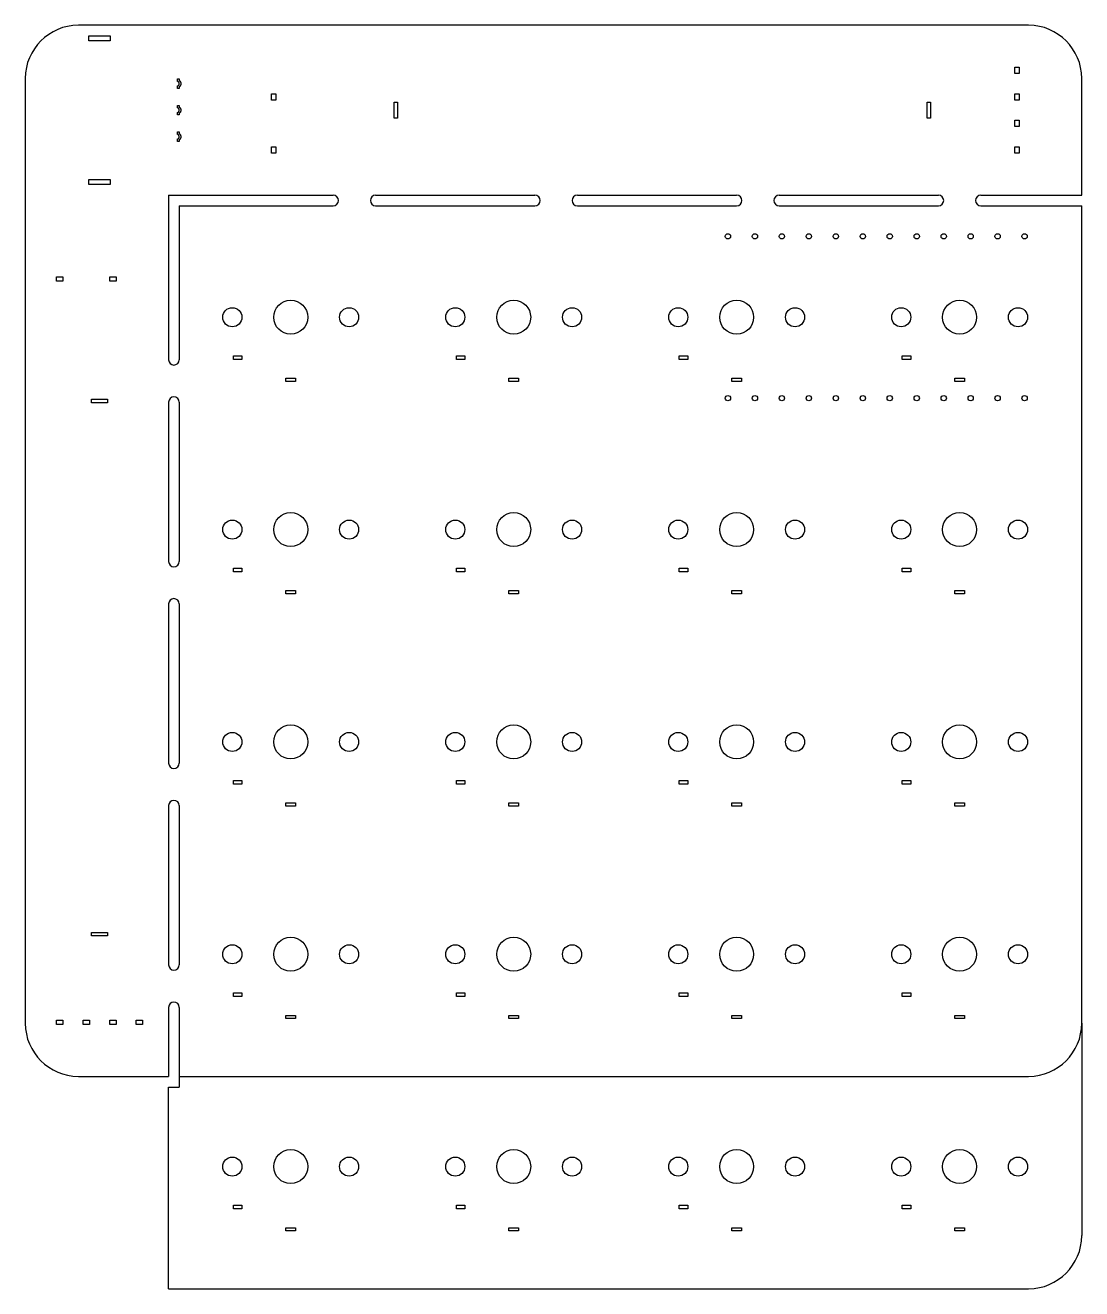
# Model space of a CAD drawing. Extents: x -14 to 86, y 0 to 119.
import ezdxf

# ---------------------------------------------------------------- set-up
doc = ezdxf.new("R2010")
doc.units = 0
doc.layers.get('0').update_dxf_attribs({"linetype": 'CONTINUOUS'})
doc.layers.add('THICK_SOLID_LAYER', color=7, linetype='CONTINUOUS')

msp = doc.modelspace()

# ---------------------------------------------------------------- linework, layer by layer
for p, q in [((81, 119), (-8.5, 119)), ((-7.5, 118), (-5.5, 118)), ((-7.5, 117.53), (-7.5, 118)), ((-5.5, 118), (-5.5, 117.53)), ((-5.5, 117.53), (-7.5, 117.53)), ((79.7, 115.05), (80.1, 115.05)), ((79.7, 114.45), (79.7, 115.05)), ((80.1, 114.45), (79.7, 114.45)), ((80.1, 115.05), (80.1, 114.45)), ((-13.5, 114), (-13.5, 25)), ((0.85, 113.95), (1, 113.95)), ((0.85, 113.71), (0.85, 113.95)), ((0.85, 113.05), (0.85, 113.29)), ((1, 113.05), (0.85, 113.05)), ((1, 113.95), (1, 113.8)), ((1, 113.2), (1, 113.05)), ((86, 103), (86, 114)), ((9.7, 112.55), (10.1, 112.55)), ((9.7, 111.95), (9.7, 112.55)), ((10.1, 111.95), (9.7, 111.95)), ((10.1, 112.55), (10.1, 111.95)), ((79.7, 112.55), (80.1, 112.55)), ((79.7, 111.95), (79.7, 112.55)), ((80.1, 111.95), (79.7, 111.95)), ((80.1, 112.55), (80.1, 111.95)), ((0.85, 111.45), (1, 111.45)), ((0.85, 111.21), (0.85, 111.45)), ((0.85, 110.55), (0.85, 110.79)), ((1, 111.45), (1, 111.3)), ((1, 110.7), (1, 110.55)), ((21.23, 110.25), (21.23, 111.75)), ((21.23, 111.75), (21.55, 111.75)), ((21.55, 111.75), (21.55, 110.25)), ((71.45, 111.75), (71.77, 111.75)), ((71.45, 110.25), (71.45, 111.75)), ((71.77, 111.75), (71.77, 110.25)), ((1, 110.55), (0.85, 110.55)), ((21.55, 110.25), (21.23, 110.25)), ((71.77, 110.25), (71.45, 110.25)), ((79.7, 110.05), (80.1, 110.05)), ((79.7, 109.45), (79.7, 110.05)), ((80.1, 110.05), (80.1, 109.45)), ((0.85, 108.95), (1, 108.95)), ((0.85, 108.71), (0.85, 108.95)), ((1, 108.95), (1, 108.8)), ((80.1, 109.45), (79.7, 109.45)), ((0.85, 108.05), (0.85, 108.29)), ((1, 108.05), (0.85, 108.05)), ((1, 108.2), (1, 108.05)), ((9.7, 107.55), (10.1, 107.55)), ((9.7, 106.95), (9.7, 107.55)), ((10.1, 107.55), (10.1, 106.95)), ((79.7, 107.55), (80.1, 107.55)), ((79.7, 106.95), (79.7, 107.55)), ((80.1, 107.55), (80.1, 106.95)), ((10.1, 106.95), (9.7, 106.95)), ((80.1, 106.95), (79.7, 106.95)), ((-7.5, 104.47), (-5.5, 104.47)), ((-7.5, 104), (-7.5, 104.47)), ((-5.5, 104), (-7.5, 104)), ((-5.5, 104.47), (-5.5, 104)), ((86, 25), (86, 102)), ((-10.55, 95.3), (-9.95, 95.3)), ((-10.55, 94.9), (-10.55, 95.3)), ((-9.95, 95.3), (-9.95, 94.9)), ((-5.55, 94.9), (-5.55, 95.3)), ((-5.55, 95.3), (-4.95, 95.3)), ((-4.95, 95.3), (-4.95, 94.9)), ((-9.95, 94.9), (-10.55, 94.9)), ((-4.95, 94.9), (-5.55, 94.9)), ((6.1, 87.87), (6.9, 87.87)), ((6.1, 87.52), (6.1, 87.87)), ((6.9, 87.52), (6.1, 87.52)), ((6.9, 87.87), (6.9, 87.52)), ((27.1, 87.87), (27.9, 87.87)), ((27.1, 87.52), (27.1, 87.87)), ((27.9, 87.52), (27.1, 87.52)), ((27.9, 87.87), (27.9, 87.52)), ((48.1, 87.87), (48.9, 87.87)), ((48.1, 87.52), (48.1, 87.87)), ((48.9, 87.52), (48.1, 87.52)), ((48.9, 87.87), (48.9, 87.52)), ((69.1, 87.87), (69.9, 87.87)), ((69.1, 87.52), (69.1, 87.87)), ((69.9, 87.52), (69.1, 87.52)), ((69.9, 87.87), (69.9, 87.52)), ((11.05, 85.75), (11.95, 85.75)), ((11.05, 85.45), (11.05, 85.75)), ((11.95, 85.75), (11.95, 85.45)), ((32.05, 85.75), (32.95, 85.75)), ((32.05, 85.45), (32.05, 85.75)), ((32.95, 85.75), (32.95, 85.45)), ((53.05, 85.75), (53.95, 85.75)), ((53.05, 85.45), (53.05, 85.75)), ((53.95, 85.75), (53.95, 85.45)), ((74.05, 85.75), (74.95, 85.75)), ((74.05, 85.45), (74.05, 85.75)), ((74.95, 85.75), (74.95, 85.45)), ((11.95, 85.45), (11.05, 85.45)), ((32.95, 85.45), (32.05, 85.45)), ((53.95, 85.45), (53.05, 85.45)), ((74.95, 85.45), (74.05, 85.45)), ((-7.25, 83.45), (-7.25, 83.77)), ((-7.25, 83.77), (-5.75, 83.77)), ((-5.75, 83.45), (-7.25, 83.45)), ((-5.75, 83.77), (-5.75, 83.45)), ((6.1, 67.88), (6.9, 67.88)), ((6.1, 67.52), (6.1, 67.88)), ((6.9, 67.88), (6.9, 67.52)), ((27.1, 67.88), (27.9, 67.88)), ((27.1, 67.52), (27.1, 67.88)), ((27.9, 67.88), (27.9, 67.52)), ((48.1, 67.88), (48.9, 67.88)), ((48.1, 67.52), (48.1, 67.88)), ((48.9, 67.88), (48.9, 67.52)), ((69.1, 67.88), (69.9, 67.88)), ((69.1, 67.52), (69.1, 67.88)), ((69.9, 67.88), (69.9, 67.52)), ((6.9, 67.52), (6.1, 67.52)), ((27.9, 67.52), (27.1, 67.52)), ((48.9, 67.52), (48.1, 67.52)), ((69.9, 67.52), (69.1, 67.52)), ((11.05, 65.75), (11.95, 65.75)), ((11.05, 65.45), (11.05, 65.75)), ((11.95, 65.75), (11.95, 65.45)), ((32.05, 65.75), (32.95, 65.75)), ((32.05, 65.45), (32.05, 65.75)), ((32.95, 65.75), (32.95, 65.45)), ((53.05, 65.75), (53.95, 65.75)), ((53.05, 65.45), (53.05, 65.75)), ((53.95, 65.75), (53.95, 65.45)), ((74.05, 65.75), (74.95, 65.75)), ((74.05, 65.45), (74.05, 65.75)), ((74.95, 65.75), (74.95, 65.45)), ((11.95, 65.45), (11.05, 65.45)), ((32.95, 65.45), (32.05, 65.45)), ((53.95, 65.45), (53.05, 65.45)), ((74.95, 65.45), (74.05, 65.45)), ((6.1, 47.87), (6.9, 47.87)), ((6.1, 47.52), (6.1, 47.87)), ((6.9, 47.87), (6.9, 47.52)), ((27.1, 47.87), (27.9, 47.87)), ((27.1, 47.52), (27.1, 47.87)), ((27.9, 47.87), (27.9, 47.52)), ((48.1, 47.87), (48.9, 47.87)), ((48.1, 47.52), (48.1, 47.87)), ((48.9, 47.87), (48.9, 47.52)), ((69.1, 47.87), (69.9, 47.87)), ((69.1, 47.52), (69.1, 47.87)), ((69.9, 47.87), (69.9, 47.52)), ((6.9, 47.52), (6.1, 47.52)), ((27.9, 47.52), (27.1, 47.52)), ((48.9, 47.52), (48.1, 47.52)), ((69.9, 47.52), (69.1, 47.52)), ((11.05, 45.75), (11.95, 45.75)), ((11.05, 45.45), (11.05, 45.75)), ((11.95, 45.45), (11.05, 45.45)), ((11.95, 45.75), (11.95, 45.45)), ((32.05, 45.75), (32.95, 45.75)), ((32.05, 45.45), (32.05, 45.75)), ((32.95, 45.45), (32.05, 45.45)), ((32.95, 45.75), (32.95, 45.45)), ((53.05, 45.75), (53.95, 45.75)), ((53.05, 45.45), (53.05, 45.75)), ((53.95, 45.45), (53.05, 45.45)), ((53.95, 45.75), (53.95, 45.45)), ((74.05, 45.75), (74.95, 45.75)), ((74.05, 45.45), (74.05, 45.75)), ((74.95, 45.45), (74.05, 45.45)), ((74.95, 45.75), (74.95, 45.45)), ((-7.25, 33.23), (-7.25, 33.55)), ((-7.25, 33.55), (-5.75, 33.55)), ((-5.75, 33.55), (-5.75, 33.23)), ((-5.75, 33.23), (-7.25, 33.23)), ((6.1, 27.88), (6.9, 27.88)), ((6.1, 27.52), (6.1, 27.88)), ((6.9, 27.52), (6.1, 27.52)), ((6.9, 27.88), (6.9, 27.52)), ((27.1, 27.88), (27.9, 27.88)), ((27.1, 27.52), (27.1, 27.88)), ((27.9, 27.52), (27.1, 27.52)), ((27.9, 27.88), (27.9, 27.52)), ((48.1, 27.88), (48.9, 27.88)), ((48.1, 27.52), (48.1, 27.88)), ((48.9, 27.52), (48.1, 27.52)), ((48.9, 27.88), (48.9, 27.52)), ((69.1, 27.88), (69.9, 27.88)), ((69.1, 27.52), (69.1, 27.88)), ((69.9, 27.52), (69.1, 27.52)), ((69.9, 27.88), (69.9, 27.52)), ((-10.55, 25.3), (-9.95, 25.3)), ((-10.55, 24.9), (-10.55, 25.3)), ((-9.95, 25.3), (-9.95, 24.9)), ((-8.05, 24.9), (-8.05, 25.3)), ((-8.05, 25.3), (-7.45, 25.3)), ((-7.45, 25.3), (-7.45, 24.9)), ((-5.55, 25.3), (-4.95, 25.3)), ((-5.55, 24.9), (-5.55, 25.3)), ((-4.95, 25.3), (-4.95, 24.9)), ((-3.05, 24.9), (-3.05, 25.3)), ((-3.05, 25.3), (-2.45, 25.3)), ((-2.45, 25.3), (-2.45, 24.9)), ((11.05, 25.75), (11.95, 25.75)), ((11.05, 25.45), (11.05, 25.75)), ((11.95, 25.45), (11.05, 25.45)), ((11.95, 25.75), (11.95, 25.45)), ((32.05, 25.75), (32.95, 25.75)), ((32.05, 25.45), (32.05, 25.75)), ((32.95, 25.45), (32.05, 25.45)), ((32.95, 25.75), (32.95, 25.45)), ((53.05, 25.75), (53.95, 25.75)), ((53.05, 25.45), (53.05, 25.75)), ((53.95, 25.45), (53.05, 25.45)), ((53.95, 25.75), (53.95, 25.45)), ((74.05, 25.75), (74.95, 25.75)), ((74.05, 25.45), (74.05, 25.75)), ((74.95, 25.45), (74.05, 25.45)), ((74.95, 25.75), (74.95, 25.45)), ((-9.95, 24.9), (-10.55, 24.9)), ((-7.45, 24.9), (-8.05, 24.9)), ((-4.95, 24.9), (-5.55, 24.9)), ((-2.45, 24.9), (-3.05, 24.9)), ((-8.5, 20), (0, 20)), ((1, 20), (81, 20)), ((6.1, 7.88), (6.9, 7.88)), ((6.1, 7.52), (6.1, 7.88)), ((6.9, 7.52), (6.1, 7.52)), ((6.9, 7.88), (6.9, 7.52)), ((27.1, 7.88), (27.9, 7.88)), ((27.1, 7.52), (27.1, 7.88)), ((27.9, 7.52), (27.1, 7.52)), ((27.9, 7.88), (27.9, 7.52)), ((48.1, 7.88), (48.9, 7.88)), ((48.1, 7.52), (48.1, 7.88)), ((48.9, 7.52), (48.1, 7.52)), ((48.9, 7.88), (48.9, 7.52)), ((69.1, 7.88), (69.9, 7.88)), ((69.1, 7.52), (69.1, 7.88)), ((69.9, 7.52), (69.1, 7.52)), ((69.9, 7.88), (69.9, 7.52)), ((11.05, 5.75), (11.95, 5.75)), ((11.05, 5.45), (11.05, 5.75)), ((11.95, 5.45), (11.05, 5.45)), ((11.95, 5.75), (11.95, 5.45)), ((32.05, 5.75), (32.95, 5.75)), ((32.05, 5.45), (32.05, 5.75)), ((32.95, 5.45), (32.05, 5.45)), ((32.95, 5.75), (32.95, 5.45)), ((53.05, 5.75), (53.95, 5.75)), ((53.05, 5.45), (53.05, 5.75)), ((53.95, 5.45), (53.05, 5.45)), ((53.95, 5.75), (53.95, 5.45)), ((74.05, 5.75), (74.95, 5.75)), ((74.05, 5.45), (74.05, 5.75)), ((74.95, 5.45), (74.05, 5.45)), ((74.95, 5.75), (74.95, 5.45)), ((0, 0), (81, 0))]:
    msp.add_line(p, q)
for points in [[(0.85, 113.29), (0.85, 113.29), (0.85, 113.29), (0.85, 113.29), (0.86, 113.29), (0.86, 113.29), (0.86, 113.29), (0.86, 113.29), (0.86, 113.29), (0.86, 113.29), (0.86, 113.29), (0.87, 113.29), (0.87, 113.29), (0.87, 113.29), (0.87, 113.3), (0.87, 113.3), (0.87, 113.3), (0.87, 113.3), (0.87, 113.3), (0.88, 113.3), (0.88, 113.3), (0.88, 113.3), (0.88, 113.3), (0.88, 113.3), (0.88, 113.3), (0.88, 113.3), (0.88, 113.3), (0.89, 113.3), (0.89, 113.3), (0.89, 113.31), (0.89, 113.31), (0.89, 113.31), (0.89, 113.31), (0.89, 113.31), (0.89, 113.31), (0.9, 113.31), (0.9, 113.31), (0.9, 113.31), (0.9, 113.31), (0.9, 113.31), (0.9, 113.31), (0.9, 113.31), (0.9, 113.32), (0.9, 113.32), (0.91, 113.32), (0.91, 113.32), (0.91, 113.32), (0.91, 113.32), (0.91, 113.32), (0.91, 113.32), (0.91, 113.32), (0.91, 113.32), (0.92, 113.32), (0.92, 113.32), (0.92, 113.33), (0.92, 113.33), (0.92, 113.33), (0.92, 113.33), (0.92, 113.33), (0.92, 113.33), (0.92, 113.33), (0.92, 113.33), (0.93, 113.33), (0.93, 113.33), (0.93, 113.34), (0.93, 113.34), (0.93, 113.34), (0.93, 113.34), (0.93, 113.34), (0.93, 113.34), (0.93, 113.34), (0.94, 113.34), (0.94, 113.34), (0.94, 113.34), (0.94, 113.35), (0.94, 113.35), (0.94, 113.35), (0.94, 113.35), (0.94, 113.35), (0.94, 113.35), (0.94, 113.35), (0.94, 113.35), (0.95, 113.35), (0.95, 113.35), (0.95, 113.36), (0.95, 113.36), (0.95, 113.36), (0.95, 113.36), (0.95, 113.36), (0.95, 113.36), (0.95, 113.36), (0.95, 113.36), (0.95, 113.36), (0.96, 113.37), (0.96, 113.37), (0.96, 113.37), (0.96, 113.37), (0.96, 113.37), (0.96, 113.37), (0.96, 113.37), (0.96, 113.37), (0.96, 113.38), (0.96, 113.38), (0.96, 113.38), (0.96, 113.38), (0.97, 113.38), (0.97, 113.38), (0.97, 113.38), (0.97, 113.38), (0.97, 113.39), (0.97, 113.39), (0.97, 113.39), (0.97, 113.39), (0.97, 113.39), (0.97, 113.39), (0.97, 113.39), (0.97, 113.39), (0.97, 113.4), (0.98, 113.4), (0.98, 113.4), (0.98, 113.4), (0.98, 113.4), (0.98, 113.4), (0.98, 113.4), (0.98, 113.4), (0.98, 113.41), (0.98, 113.41), (0.98, 113.41), (0.98, 113.41), (0.98, 113.41), (0.98, 113.41), (0.98, 113.41), (0.98, 113.42), (0.98, 113.42), (0.98, 113.42), (0.99, 113.42), (0.99, 113.42), (0.99, 113.42), (0.99, 113.42), (0.99, 113.43), (0.99, 113.43), (0.99, 113.43), (0.99, 113.43), (0.99, 113.43), (0.99, 113.43), (0.99, 113.43), (0.99, 113.44), (0.99, 113.44), (0.99, 113.44), (0.99, 113.44), (0.99, 113.44), (0.99, 113.44), (0.99, 113.44), (0.99, 113.45), (0.99, 113.45), (0.99, 113.45), (0.99, 113.45), (0.99, 113.45), (1, 113.45), (1, 113.46), (1, 113.46), (1, 113.46), (1, 113.46), (1, 113.46), (1, 113.46), (1, 113.46), (1, 113.47), (1, 113.47), (1, 113.47), (1, 113.47), (1, 113.47), (1, 113.47), (1, 113.48), (1, 113.48), (1, 113.48), (1, 113.48), (1, 113.48), (1, 113.48), (1, 113.48), (1, 113.49), (1, 113.49), (1, 113.49), (1, 113.49), (1, 113.49), (1, 113.49), (1, 113.5), (1, 113.5), (1, 113.5), (1, 113.5), (1, 113.5), (1, 113.5), (1, 113.5), (1, 113.51), (1, 113.51), (1, 113.51), (1, 113.51), (1, 113.51), (1, 113.51), (1, 113.52), (1, 113.52), (1, 113.52), (1, 113.52), (1, 113.52), (1, 113.52), (1, 113.52), (1, 113.53), (1, 113.53), (1, 113.53), (1, 113.53), (1, 113.53), (1, 113.53), (1, 113.54), (1, 113.54), (1, 113.54), (1, 113.54), (1, 113.54), (1, 113.54), (1, 113.54), (1, 113.55), (0.99, 113.55), (0.99, 113.55), (0.99, 113.55), (0.99, 113.55), (0.99, 113.55), (0.99, 113.56), (0.99, 113.56), (0.99, 113.56), (0.99, 113.56), (0.99, 113.56), (0.99, 113.56), (0.99, 113.56), (0.99, 113.57), (0.99, 113.57), (0.99, 113.57), (0.99, 113.57), (0.99, 113.57), (0.99, 113.57), (0.99, 113.57), (0.99, 113.58), (0.99, 113.58), (0.99, 113.58), (0.99, 113.58), (0.98, 113.58), (0.98, 113.58), (0.98, 113.58), (0.98, 113.59), (0.98, 113.59), (0.98, 113.59), (0.98, 113.59), (0.98, 113.59), (0.98, 113.59), (0.98, 113.59), (0.98, 113.6), (0.98, 113.6), (0.98, 113.6), (0.98, 113.6), (0.98, 113.6), (0.98, 113.6), (0.98, 113.6), (0.97, 113.6), (0.97, 113.61), (0.97, 113.61), (0.97, 113.61), (0.97, 113.61), (0.97, 113.61), (0.97, 113.61), (0.97, 113.61), (0.97, 113.61), (0.97, 113.62), (0.97, 113.62), (0.97, 113.62), (0.97, 113.62), (0.96, 113.62), (0.96, 113.62), (0.96, 113.62), (0.96, 113.62), (0.96, 113.63), (0.96, 113.63), (0.96, 113.63), (0.96, 113.63), (0.96, 113.63), (0.96, 113.63), (0.96, 113.63), (0.96, 113.63), (0.95, 113.64), (0.95, 113.64), (0.95, 113.64), (0.95, 113.64), (0.95, 113.64), (0.95, 113.64), (0.95, 113.64), (0.95, 113.64), (0.95, 113.64), (0.95, 113.65), (0.95, 113.65), (0.94, 113.65), (0.94, 113.65), (0.94, 113.65), (0.94, 113.65), (0.94, 113.65), (0.94, 113.65), (0.94, 113.65), (0.94, 113.65), (0.94, 113.66), (0.94, 113.66), (0.94, 113.66), (0.93, 113.66), (0.93, 113.66), (0.93, 113.66), (0.93, 113.66), (0.93, 113.66), (0.93, 113.66), (0.93, 113.66), (0.93, 113.67), (0.93, 113.67), (0.92, 113.67), (0.92, 113.67), (0.92, 113.67), (0.92, 113.67), (0.92, 113.67), (0.92, 113.67), (0.92, 113.67), (0.92, 113.67), (0.92, 113.68), (0.92, 113.68), (0.91, 113.68), (0.91, 113.68), (0.91, 113.68), (0.91, 113.68), (0.91, 113.68), (0.91, 113.68), (0.91, 113.68), (0.91, 113.68), (0.9, 113.68), (0.9, 113.68), (0.9, 113.69), (0.9, 113.69), (0.9, 113.69), (0.9, 113.69), (0.9, 113.69), (0.9, 113.69), (0.9, 113.69), (0.89, 113.69), (0.89, 113.69), (0.89, 113.69), (0.89, 113.69), (0.89, 113.69), (0.89, 113.69), (0.89, 113.7), (0.89, 113.7), (0.88, 113.7), (0.88, 113.7), (0.88, 113.7), (0.88, 113.7), (0.88, 113.7), (0.88, 113.7), (0.88, 113.7), (0.88, 113.7), (0.87, 113.7), (0.87, 113.7), (0.87, 113.7), (0.87, 113.7), (0.87, 113.7), (0.87, 113.71), (0.87, 113.71), (0.87, 113.71), (0.86, 113.71), (0.86, 113.71), (0.86, 113.71), (0.86, 113.71), (0.86, 113.71), (0.86, 113.71), (0.86, 113.71), (0.85, 113.71), (0.85, 113.71), (0.85, 113.71), (0.85, 113.71)], [(1, 113.8), (1, 113.8), (1.01, 113.79), (1.01, 113.79), (1.02, 113.79), (1.02, 113.78), (1.02, 113.78), (1.03, 113.78), (1.03, 113.77), (1.03, 113.77), (1.04, 113.77), (1.04, 113.76), (1.05, 113.76), (1.05, 113.76), (1.05, 113.75), (1.06, 113.75), (1.06, 113.74), (1.06, 113.74), (1.07, 113.74), (1.07, 113.73), (1.07, 113.73), (1.08, 113.72), (1.08, 113.72), (1.08, 113.72), (1.08, 113.71)], [(1.08, 113.29), (1.08, 113.28), (1.08, 113.28), (1.08, 113.28), (1.07, 113.27), (1.07, 113.27), (1.07, 113.26), (1.06, 113.26), (1.06, 113.26), (1.06, 113.25), (1.05, 113.25), (1.05, 113.24), (1.05, 113.24), (1.04, 113.24), (1.04, 113.23), (1.03, 113.23), (1.03, 113.23), (1.03, 113.22), (1.02, 113.22), (1.02, 113.22), (1.02, 113.21), (1.01, 113.21), (1.01, 113.21), (1, 113.2), (1, 113.2)], [(1.08, 113.71), (1.08, 113.71), (1.09, 113.71), (1.09, 113.71), (1.09, 113.71), (1.09, 113.71), (1.09, 113.71), (1.09, 113.7), (1.09, 113.7), (1.09, 113.7), (1.09, 113.7), (1.09, 113.7), (1.09, 113.7), (1.09, 113.7), (1.09, 113.7), (1.1, 113.7), (1.1, 113.69), (1.1, 113.69), (1.1, 113.69), (1.1, 113.69), (1.1, 113.69), (1.1, 113.69), (1.1, 113.69), (1.1, 113.69), (1.1, 113.68), (1.1, 113.68), (1.1, 113.68), (1.1, 113.68), (1.1, 113.68), (1.11, 113.68), (1.11, 113.68), (1.11, 113.68), (1.11, 113.67), (1.11, 113.67), (1.11, 113.67), (1.11, 113.67), (1.11, 113.67), (1.11, 113.67), (1.11, 113.67), (1.11, 113.66), (1.11, 113.66), (1.11, 113.66), (1.11, 113.66), (1.11, 113.66), (1.11, 113.66), (1.12, 113.66), (1.12, 113.66), (1.12, 113.65), (1.12, 113.65), (1.12, 113.65), (1.12, 113.65), (1.12, 113.65), (1.12, 113.65), (1.12, 113.65), (1.12, 113.64), (1.12, 113.64), (1.12, 113.64), (1.12, 113.64), (1.12, 113.64), (1.12, 113.64), (1.12, 113.64), (1.13, 113.63), (1.13, 113.63), (1.13, 113.63), (1.13, 113.63), (1.13, 113.63), (1.13, 113.63), (1.13, 113.63), (1.13, 113.62), (1.13, 113.62), (1.13, 113.62), (1.13, 113.62), (1.13, 113.62), (1.13, 113.62), (1.13, 113.62), (1.13, 113.61), (1.13, 113.61), (1.13, 113.61), (1.13, 113.61), (1.13, 113.61), (1.13, 113.61), (1.14, 113.6), (1.14, 113.6), (1.14, 113.6), (1.14, 113.6), (1.14, 113.6), (1.14, 113.6), (1.14, 113.6), (1.14, 113.59), (1.14, 113.59), (1.14, 113.59), (1.14, 113.59), (1.14, 113.59), (1.14, 113.59), (1.14, 113.58), (1.14, 113.58), (1.14, 113.58), (1.14, 113.58), (1.14, 113.58), (1.14, 113.58), (1.14, 113.57), (1.14, 113.57), (1.14, 113.57), (1.14, 113.57), (1.14, 113.57), (1.14, 113.57), (1.14, 113.56), (1.14, 113.56), (1.14, 113.56), (1.15, 113.56), (1.15, 113.56), (1.15, 113.56), (1.15, 113.55), (1.15, 113.55), (1.15, 113.55), (1.15, 113.55), (1.15, 113.55), (1.15, 113.55), (1.15, 113.54), (1.15, 113.54), (1.15, 113.54), (1.15, 113.54), (1.15, 113.54), (1.15, 113.54), (1.15, 113.53), (1.15, 113.53), (1.15, 113.53), (1.15, 113.53), (1.15, 113.53), (1.15, 113.53), (1.15, 113.52), (1.15, 113.52), (1.15, 113.52), (1.15, 113.52), (1.15, 113.52), (1.15, 113.52), (1.15, 113.51), (1.15, 113.51), (1.15, 113.51), (1.15, 113.51), (1.15, 113.51), (1.15, 113.51), (1.15, 113.5), (1.15, 113.5), (1.15, 113.5), (1.15, 113.5), (1.15, 113.5), (1.15, 113.49), (1.15, 113.49), (1.15, 113.49), (1.15, 113.49), (1.15, 113.49), (1.15, 113.49), (1.15, 113.48), (1.15, 113.48), (1.15, 113.48), (1.15, 113.48), (1.15, 113.48), (1.15, 113.48), (1.15, 113.47), (1.15, 113.47), (1.15, 113.47), (1.15, 113.47), (1.15, 113.47), (1.15, 113.47), (1.15, 113.46), (1.15, 113.46), (1.15, 113.46), (1.15, 113.46), (1.15, 113.46), (1.15, 113.46), (1.15, 113.45), (1.15, 113.45), (1.15, 113.45), (1.15, 113.45), (1.15, 113.45), (1.15, 113.45), (1.15, 113.44), (1.15, 113.44), (1.15, 113.44), (1.14, 113.44), (1.14, 113.44), (1.14, 113.44), (1.14, 113.43), (1.14, 113.43), (1.14, 113.43), (1.14, 113.43), (1.14, 113.43), (1.14, 113.43), (1.14, 113.42), (1.14, 113.42), (1.14, 113.42), (1.14, 113.42), (1.14, 113.42), (1.14, 113.42), (1.14, 113.41), (1.14, 113.41), (1.14, 113.41), (1.14, 113.41), (1.14, 113.41), (1.14, 113.41), (1.14, 113.4), (1.14, 113.4), (1.14, 113.4), (1.14, 113.4), (1.14, 113.4), (1.14, 113.4), (1.14, 113.4), (1.13, 113.39), (1.13, 113.39), (1.13, 113.39), (1.13, 113.39), (1.13, 113.39), (1.13, 113.39), (1.13, 113.38), (1.13, 113.38), (1.13, 113.38), (1.13, 113.38), (1.13, 113.38), (1.13, 113.38), (1.13, 113.38), (1.13, 113.37), (1.13, 113.37), (1.13, 113.37), (1.13, 113.37), (1.13, 113.37), (1.13, 113.37), (1.13, 113.37), (1.12, 113.36), (1.12, 113.36), (1.12, 113.36), (1.12, 113.36), (1.12, 113.36), (1.12, 113.36), (1.12, 113.36), (1.12, 113.35), (1.12, 113.35), (1.12, 113.35), (1.12, 113.35), (1.12, 113.35), (1.12, 113.35), (1.12, 113.35), (1.12, 113.34), (1.12, 113.34), (1.11, 113.34), (1.11, 113.34), (1.11, 113.34), (1.11, 113.34), (1.11, 113.34), (1.11, 113.34), (1.11, 113.33), (1.11, 113.33), (1.11, 113.33), (1.11, 113.33), (1.11, 113.33), (1.11, 113.33), (1.11, 113.33), (1.11, 113.32), (1.11, 113.32), (1.11, 113.32), (1.1, 113.32), (1.1, 113.32), (1.1, 113.32), (1.1, 113.32), (1.1, 113.32), (1.1, 113.31), (1.1, 113.31), (1.1, 113.31), (1.1, 113.31), (1.1, 113.31), (1.1, 113.31), (1.1, 113.31), (1.1, 113.31), (1.1, 113.3), (1.09, 113.3), (1.09, 113.3), (1.09, 113.3), (1.09, 113.3), (1.09, 113.3), (1.09, 113.3), (1.09, 113.3), (1.09, 113.3), (1.09, 113.29), (1.09, 113.29), (1.09, 113.29), (1.09, 113.29), (1.09, 113.29), (1.08, 113.29), (1.08, 113.29)], [(0.85, 110.79), (0.85, 110.79), (0.85, 110.79), (0.85, 110.79), (0.86, 110.79), (0.86, 110.79), (0.86, 110.79), (0.86, 110.79), (0.86, 110.79), (0.86, 110.79), (0.86, 110.79), (0.87, 110.79), (0.87, 110.79), (0.87, 110.79), (0.87, 110.8), (0.87, 110.8), (0.87, 110.8), (0.87, 110.8), (0.87, 110.8), (0.88, 110.8), (0.88, 110.8), (0.88, 110.8), (0.88, 110.8), (0.88, 110.8), (0.88, 110.8), (0.88, 110.8), (0.88, 110.8), (0.89, 110.8), (0.89, 110.8), (0.89, 110.81), (0.89, 110.81), (0.89, 110.81), (0.89, 110.81), (0.89, 110.81), (0.89, 110.81), (0.9, 110.81), (0.9, 110.81), (0.9, 110.81), (0.9, 110.81), (0.9, 110.81), (0.9, 110.81), (0.9, 110.81), (0.9, 110.82), (0.9, 110.82), (0.91, 110.82), (0.91, 110.82), (0.91, 110.82), (0.91, 110.82), (0.91, 110.82), (0.91, 110.82), (0.91, 110.82), (0.91, 110.82), (0.92, 110.82), (0.92, 110.82), (0.92, 110.83), (0.92, 110.83), (0.92, 110.83), (0.92, 110.83), (0.92, 110.83), (0.92, 110.83), (0.92, 110.83), (0.92, 110.83), (0.93, 110.83), (0.93, 110.83), (0.93, 110.84), (0.93, 110.84), (0.93, 110.84), (0.93, 110.84), (0.93, 110.84), (0.93, 110.84), (0.93, 110.84), (0.94, 110.84), (0.94, 110.84), (0.94, 110.84), (0.94, 110.85), (0.94, 110.85), (0.94, 110.85), (0.94, 110.85), (0.94, 110.85), (0.94, 110.85), (0.94, 110.85), (0.94, 110.85), (0.95, 110.85), (0.95, 110.85), (0.95, 110.86), (0.95, 110.86), (0.95, 110.86), (0.95, 110.86), (0.95, 110.86), (0.95, 110.86), (0.95, 110.86), (0.95, 110.86), (0.95, 110.86), (0.96, 110.87), (0.96, 110.87), (0.96, 110.87), (0.96, 110.87), (0.96, 110.87), (0.96, 110.87), (0.96, 110.87), (0.96, 110.87), (0.96, 110.88), (0.96, 110.88), (0.96, 110.88), (0.96, 110.88), (0.97, 110.88), (0.97, 110.88), (0.97, 110.88), (0.97, 110.88), (0.97, 110.89), (0.97, 110.89), (0.97, 110.89), (0.97, 110.89), (0.97, 110.89), (0.97, 110.89), (0.97, 110.89), (0.97, 110.89), (0.97, 110.9), (0.98, 110.9), (0.98, 110.9), (0.98, 110.9), (0.98, 110.9), (0.98, 110.9), (0.98, 110.9), (0.98, 110.9), (0.98, 110.91), (0.98, 110.91), (0.98, 110.91), (0.98, 110.91), (0.98, 110.91), (0.98, 110.91), (0.98, 110.91), (0.98, 110.92), (0.98, 110.92), (0.98, 110.92), (0.99, 110.92), (0.99, 110.92), (0.99, 110.92), (0.99, 110.92), (0.99, 110.93), (0.99, 110.93), (0.99, 110.93), (0.99, 110.93), (0.99, 110.93), (0.99, 110.93), (0.99, 110.93), (0.99, 110.94), (0.99, 110.94), (0.99, 110.94), (0.99, 110.94), (0.99, 110.94), (0.99, 110.94), (0.99, 110.94), (0.99, 110.95), (0.99, 110.95), (0.99, 110.95), (0.99, 110.95), (0.99, 110.95), (1, 110.95), (1, 110.96), (1, 110.96), (1, 110.96), (1, 110.96), (1, 110.96), (1, 110.96), (1, 110.96), (1, 110.97), (1, 110.97), (1, 110.97), (1, 110.97), (1, 110.97), (1, 110.97), (1, 110.98), (1, 110.98), (1, 110.98), (1, 110.98), (1, 110.98), (1, 110.98), (1, 110.98), (1, 110.99), (1, 110.99), (1, 110.99), (1, 110.99), (1, 110.99), (1, 110.99), (1, 111), (1, 111), (1, 111), (1, 111), (1, 111), (1, 111), (1, 111), (1, 111.01), (1, 111.01), (1, 111.01), (1, 111.01), (1, 111.01), (1, 111.01), (1, 111.02), (1, 111.02), (1, 111.02), (1, 111.02), (1, 111.02), (1, 111.02), (1, 111.02), (1, 111.03), (1, 111.03), (1, 111.03), (1, 111.03), (1, 111.03), (1, 111.03), (1, 111.04), (1, 111.04), (1, 111.04), (1, 111.04), (1, 111.04), (1, 111.04), (1, 111.04), (1, 111.05), (0.99, 111.05), (0.99, 111.05), (0.99, 111.05), (0.99, 111.05), (0.99, 111.05), (0.99, 111.06), (0.99, 111.06), (0.99, 111.06), (0.99, 111.06), (0.99, 111.06), (0.99, 111.06), (0.99, 111.06), (0.99, 111.07), (0.99, 111.07), (0.99, 111.07), (0.99, 111.07), (0.99, 111.07), (0.99, 111.07), (0.99, 111.07), (0.99, 111.08), (0.99, 111.08), (0.99, 111.08), (0.99, 111.08), (0.98, 111.08), (0.98, 111.08), (0.98, 111.08), (0.98, 111.09), (0.98, 111.09), (0.98, 111.09), (0.98, 111.09), (0.98, 111.09), (0.98, 111.09), (0.98, 111.09), (0.98, 111.1), (0.98, 111.1), (0.98, 111.1), (0.98, 111.1), (0.98, 111.1), (0.98, 111.1), (0.98, 111.1), (0.97, 111.1), (0.97, 111.11), (0.97, 111.11), (0.97, 111.11), (0.97, 111.11), (0.97, 111.11), (0.97, 111.11), (0.97, 111.11), (0.97, 111.11), (0.97, 111.12), (0.97, 111.12), (0.97, 111.12), (0.97, 111.12), (0.96, 111.12), (0.96, 111.12), (0.96, 111.12), (0.96, 111.12), (0.96, 111.13), (0.96, 111.13), (0.96, 111.13), (0.96, 111.13), (0.96, 111.13), (0.96, 111.13), (0.96, 111.13), (0.96, 111.13), (0.95, 111.14), (0.95, 111.14), (0.95, 111.14), (0.95, 111.14), (0.95, 111.14), (0.95, 111.14), (0.95, 111.14), (0.95, 111.14), (0.95, 111.14), (0.95, 111.15), (0.95, 111.15), (0.94, 111.15), (0.94, 111.15), (0.94, 111.15), (0.94, 111.15), (0.94, 111.15), (0.94, 111.15), (0.94, 111.15), (0.94, 111.15), (0.94, 111.16), (0.94, 111.16), (0.94, 111.16), (0.93, 111.16), (0.93, 111.16), (0.93, 111.16), (0.93, 111.16), (0.93, 111.16), (0.93, 111.16), (0.93, 111.16), (0.93, 111.17), (0.93, 111.17), (0.92, 111.17), (0.92, 111.17), (0.92, 111.17), (0.92, 111.17), (0.92, 111.17), (0.92, 111.17), (0.92, 111.17), (0.92, 111.17), (0.92, 111.18), (0.92, 111.18), (0.91, 111.18), (0.91, 111.18), (0.91, 111.18), (0.91, 111.18), (0.91, 111.18), (0.91, 111.18), (0.91, 111.18), (0.91, 111.18), (0.9, 111.18), (0.9, 111.18), (0.9, 111.19), (0.9, 111.19), (0.9, 111.19), (0.9, 111.19), (0.9, 111.19), (0.9, 111.19), (0.9, 111.19), (0.89, 111.19), (0.89, 111.19), (0.89, 111.19), (0.89, 111.19), (0.89, 111.19), (0.89, 111.19), (0.89, 111.2), (0.89, 111.2), (0.88, 111.2), (0.88, 111.2), (0.88, 111.2), (0.88, 111.2), (0.88, 111.2), (0.88, 111.2), (0.88, 111.2), (0.88, 111.2), (0.87, 111.2), (0.87, 111.2), (0.87, 111.2), (0.87, 111.2), (0.87, 111.2), (0.87, 111.21), (0.87, 111.21), (0.87, 111.21), (0.86, 111.21), (0.86, 111.21), (0.86, 111.21), (0.86, 111.21), (0.86, 111.21), (0.86, 111.21), (0.86, 111.21), (0.85, 111.21), (0.85, 111.21), (0.85, 111.21), (0.85, 111.21)], [(1, 111.3), (1, 111.3), (1.01, 111.29), (1.01, 111.29), (1.02, 111.29), (1.02, 111.28), (1.02, 111.28), (1.03, 111.28), (1.03, 111.27), (1.03, 111.27), (1.04, 111.27), (1.04, 111.26), (1.05, 111.26), (1.05, 111.26), (1.05, 111.25), (1.06, 111.25), (1.06, 111.24), (1.06, 111.24), (1.07, 111.24), (1.07, 111.23), (1.07, 111.23), (1.08, 111.22), (1.08, 111.22), (1.08, 111.22), (1.08, 111.21)], [(1.08, 110.79), (1.08, 110.78), (1.08, 110.78), (1.08, 110.78), (1.07, 110.77), (1.07, 110.77), (1.07, 110.76), (1.06, 110.76), (1.06, 110.76), (1.06, 110.75), (1.05, 110.75), (1.05, 110.74), (1.05, 110.74), (1.04, 110.74), (1.04, 110.73), (1.03, 110.73), (1.03, 110.73), (1.03, 110.72), (1.02, 110.72), (1.02, 110.72), (1.02, 110.71), (1.01, 110.71), (1.01, 110.71), (1, 110.7), (1, 110.7)], [(1.08, 111.21), (1.08, 111.21), (1.09, 111.21), (1.09, 111.21), (1.09, 111.21), (1.09, 111.21), (1.09, 111.21), (1.09, 111.2), (1.09, 111.2), (1.09, 111.2), (1.09, 111.2), (1.09, 111.2), (1.09, 111.2), (1.09, 111.2), (1.09, 111.2), (1.1, 111.2), (1.1, 111.19), (1.1, 111.19), (1.1, 111.19), (1.1, 111.19), (1.1, 111.19), (1.1, 111.19), (1.1, 111.19), (1.1, 111.19), (1.1, 111.18), (1.1, 111.18), (1.1, 111.18), (1.1, 111.18), (1.1, 111.18), (1.11, 111.18), (1.11, 111.18), (1.11, 111.18), (1.11, 111.17), (1.11, 111.17), (1.11, 111.17), (1.11, 111.17), (1.11, 111.17), (1.11, 111.17), (1.11, 111.17), (1.11, 111.16), (1.11, 111.16), (1.11, 111.16), (1.11, 111.16), (1.11, 111.16), (1.11, 111.16), (1.12, 111.16), (1.12, 111.16), (1.12, 111.15), (1.12, 111.15), (1.12, 111.15), (1.12, 111.15), (1.12, 111.15), (1.12, 111.15), (1.12, 111.15), (1.12, 111.14), (1.12, 111.14), (1.12, 111.14), (1.12, 111.14), (1.12, 111.14), (1.12, 111.14), (1.12, 111.14), (1.13, 111.13), (1.13, 111.13), (1.13, 111.13), (1.13, 111.13), (1.13, 111.13), (1.13, 111.13), (1.13, 111.13), (1.13, 111.12), (1.13, 111.12), (1.13, 111.12), (1.13, 111.12), (1.13, 111.12), (1.13, 111.12), (1.13, 111.12), (1.13, 111.11), (1.13, 111.11), (1.13, 111.11), (1.13, 111.11), (1.13, 111.11), (1.13, 111.11), (1.14, 111.1), (1.14, 111.1), (1.14, 111.1), (1.14, 111.1), (1.14, 111.1), (1.14, 111.1), (1.14, 111.1), (1.14, 111.09), (1.14, 111.09), (1.14, 111.09), (1.14, 111.09), (1.14, 111.09), (1.14, 111.09), (1.14, 111.08), (1.14, 111.08), (1.14, 111.08), (1.14, 111.08), (1.14, 111.08), (1.14, 111.08), (1.14, 111.07), (1.14, 111.07), (1.14, 111.07), (1.14, 111.07), (1.14, 111.07), (1.14, 111.07), (1.14, 111.06), (1.14, 111.06), (1.14, 111.06), (1.15, 111.06), (1.15, 111.06), (1.15, 111.06), (1.15, 111.05), (1.15, 111.05), (1.15, 111.05), (1.15, 111.05), (1.15, 111.05), (1.15, 111.05), (1.15, 111.04), (1.15, 111.04), (1.15, 111.04), (1.15, 111.04), (1.15, 111.04), (1.15, 111.04), (1.15, 111.03), (1.15, 111.03), (1.15, 111.03), (1.15, 111.03), (1.15, 111.03), (1.15, 111.03), (1.15, 111.02), (1.15, 111.02), (1.15, 111.02), (1.15, 111.02), (1.15, 111.02), (1.15, 111.02), (1.15, 111.01), (1.15, 111.01), (1.15, 111.01), (1.15, 111.01), (1.15, 111.01), (1.15, 111.01), (1.15, 111), (1.15, 111), (1.15, 111), (1.15, 111), (1.15, 111), (1.15, 110.99), (1.15, 110.99), (1.15, 110.99), (1.15, 110.99), (1.15, 110.99), (1.15, 110.99), (1.15, 110.98), (1.15, 110.98), (1.15, 110.98), (1.15, 110.98), (1.15, 110.98), (1.15, 110.98), (1.15, 110.97), (1.15, 110.97), (1.15, 110.97), (1.15, 110.97), (1.15, 110.97), (1.15, 110.97), (1.15, 110.96), (1.15, 110.96), (1.15, 110.96), (1.15, 110.96), (1.15, 110.96), (1.15, 110.96), (1.15, 110.95), (1.15, 110.95), (1.15, 110.95), (1.15, 110.95), (1.15, 110.95), (1.15, 110.95), (1.15, 110.94), (1.15, 110.94), (1.15, 110.94), (1.14, 110.94), (1.14, 110.94), (1.14, 110.94), (1.14, 110.93), (1.14, 110.93), (1.14, 110.93), (1.14, 110.93), (1.14, 110.93), (1.14, 110.93), (1.14, 110.92), (1.14, 110.92), (1.14, 110.92), (1.14, 110.92), (1.14, 110.92), (1.14, 110.92), (1.14, 110.91), (1.14, 110.91), (1.14, 110.91), (1.14, 110.91), (1.14, 110.91), (1.14, 110.91), (1.14, 110.9), (1.14, 110.9), (1.14, 110.9), (1.14, 110.9), (1.14, 110.9), (1.14, 110.9), (1.14, 110.9), (1.13, 110.89), (1.13, 110.89), (1.13, 110.89), (1.13, 110.89), (1.13, 110.89), (1.13, 110.89), (1.13, 110.88), (1.13, 110.88), (1.13, 110.88), (1.13, 110.88), (1.13, 110.88), (1.13, 110.88), (1.13, 110.88), (1.13, 110.87), (1.13, 110.87), (1.13, 110.87), (1.13, 110.87), (1.13, 110.87), (1.13, 110.87), (1.13, 110.87), (1.12, 110.86), (1.12, 110.86), (1.12, 110.86), (1.12, 110.86), (1.12, 110.86), (1.12, 110.86), (1.12, 110.86), (1.12, 110.85), (1.12, 110.85), (1.12, 110.85), (1.12, 110.85), (1.12, 110.85), (1.12, 110.85), (1.12, 110.85), (1.12, 110.84), (1.12, 110.84), (1.11, 110.84), (1.11, 110.84), (1.11, 110.84), (1.11, 110.84), (1.11, 110.84), (1.11, 110.84), (1.11, 110.83), (1.11, 110.83), (1.11, 110.83), (1.11, 110.83), (1.11, 110.83), (1.11, 110.83), (1.11, 110.83), (1.11, 110.82), (1.11, 110.82), (1.11, 110.82), (1.1, 110.82), (1.1, 110.82), (1.1, 110.82), (1.1, 110.82), (1.1, 110.82), (1.1, 110.81), (1.1, 110.81), (1.1, 110.81), (1.1, 110.81), (1.1, 110.81), (1.1, 110.81), (1.1, 110.81), (1.1, 110.81), (1.1, 110.8), (1.09, 110.8), (1.09, 110.8), (1.09, 110.8), (1.09, 110.8), (1.09, 110.8), (1.09, 110.8), (1.09, 110.8), (1.09, 110.8), (1.09, 110.79), (1.09, 110.79), (1.09, 110.79), (1.09, 110.79), (1.09, 110.79), (1.08, 110.79), (1.08, 110.79)], [(0.85, 108.29), (0.85, 108.29), (0.85, 108.29), (0.85, 108.29), (0.86, 108.29), (0.86, 108.29), (0.86, 108.29), (0.86, 108.29), (0.86, 108.29), (0.86, 108.29), (0.86, 108.29), (0.87, 108.29), (0.87, 108.29), (0.87, 108.29), (0.87, 108.3), (0.87, 108.3), (0.87, 108.3), (0.87, 108.3), (0.87, 108.3), (0.88, 108.3), (0.88, 108.3), (0.88, 108.3), (0.88, 108.3), (0.88, 108.3), (0.88, 108.3), (0.88, 108.3), (0.88, 108.3), (0.89, 108.3), (0.89, 108.3), (0.89, 108.31), (0.89, 108.31), (0.89, 108.31), (0.89, 108.31), (0.89, 108.31), (0.89, 108.31), (0.9, 108.31), (0.9, 108.31), (0.9, 108.31), (0.9, 108.31), (0.9, 108.31), (0.9, 108.31), (0.9, 108.31), (0.9, 108.32), (0.9, 108.32), (0.91, 108.32), (0.91, 108.32), (0.91, 108.32), (0.91, 108.32), (0.91, 108.32), (0.91, 108.32), (0.91, 108.32), (0.91, 108.32), (0.92, 108.32), (0.92, 108.32), (0.92, 108.33), (0.92, 108.33), (0.92, 108.33), (0.92, 108.33), (0.92, 108.33), (0.92, 108.33), (0.92, 108.33), (0.92, 108.33), (0.93, 108.33), (0.93, 108.33), (0.93, 108.34), (0.93, 108.34), (0.93, 108.34), (0.93, 108.34), (0.93, 108.34), (0.93, 108.34), (0.93, 108.34), (0.94, 108.34), (0.94, 108.34), (0.94, 108.34), (0.94, 108.35), (0.94, 108.35), (0.94, 108.35), (0.94, 108.35), (0.94, 108.35), (0.94, 108.35), (0.94, 108.35), (0.94, 108.35), (0.95, 108.35), (0.95, 108.35), (0.95, 108.36), (0.95, 108.36), (0.95, 108.36), (0.95, 108.36), (0.95, 108.36), (0.95, 108.36), (0.95, 108.36), (0.95, 108.36), (0.95, 108.36), (0.96, 108.37), (0.96, 108.37), (0.96, 108.37), (0.96, 108.37), (0.96, 108.37), (0.96, 108.37), (0.96, 108.37), (0.96, 108.37), (0.96, 108.38), (0.96, 108.38), (0.96, 108.38), (0.96, 108.38), (0.97, 108.38), (0.97, 108.38), (0.97, 108.38), (0.97, 108.38), (0.97, 108.39), (0.97, 108.39), (0.97, 108.39), (0.97, 108.39), (0.97, 108.39), (0.97, 108.39), (0.97, 108.39), (0.97, 108.39), (0.97, 108.4), (0.98, 108.4), (0.98, 108.4), (0.98, 108.4), (0.98, 108.4), (0.98, 108.4), (0.98, 108.4), (0.98, 108.4), (0.98, 108.41), (0.98, 108.41), (0.98, 108.41), (0.98, 108.41), (0.98, 108.41), (0.98, 108.41), (0.98, 108.41), (0.98, 108.42), (0.98, 108.42), (0.98, 108.42), (0.99, 108.42), (0.99, 108.42), (0.99, 108.42), (0.99, 108.42), (0.99, 108.43), (0.99, 108.43), (0.99, 108.43), (0.99, 108.43), (0.99, 108.43), (0.99, 108.43), (0.99, 108.43), (0.99, 108.44), (0.99, 108.44), (0.99, 108.44), (0.99, 108.44), (0.99, 108.44), (0.99, 108.44), (0.99, 108.44), (0.99, 108.45), (0.99, 108.45), (0.99, 108.45), (0.99, 108.45), (0.99, 108.45), (1, 108.45), (1, 108.46), (1, 108.46), (1, 108.46), (1, 108.46), (1, 108.46), (1, 108.46), (1, 108.46), (1, 108.47), (1, 108.47), (1, 108.47), (1, 108.47), (1, 108.47), (1, 108.47), (1, 108.48), (1, 108.48), (1, 108.48), (1, 108.48), (1, 108.48), (1, 108.48), (1, 108.48), (1, 108.49), (1, 108.49), (1, 108.49), (1, 108.49), (1, 108.49), (1, 108.49), (1, 108.5), (1, 108.5), (1, 108.5), (1, 108.5), (1, 108.5), (1, 108.5), (1, 108.5), (1, 108.51), (1, 108.51), (1, 108.51), (1, 108.51), (1, 108.51), (1, 108.51), (1, 108.52), (1, 108.52), (1, 108.52), (1, 108.52), (1, 108.52), (1, 108.52), (1, 108.52), (1, 108.53), (1, 108.53), (1, 108.53), (1, 108.53), (1, 108.53), (1, 108.53), (1, 108.54), (1, 108.54), (1, 108.54), (1, 108.54), (1, 108.54), (1, 108.54), (1, 108.54), (1, 108.55), (0.99, 108.55), (0.99, 108.55), (0.99, 108.55), (0.99, 108.55), (0.99, 108.55), (0.99, 108.56), (0.99, 108.56), (0.99, 108.56), (0.99, 108.56), (0.99, 108.56), (0.99, 108.56), (0.99, 108.56), (0.99, 108.57), (0.99, 108.57), (0.99, 108.57), (0.99, 108.57), (0.99, 108.57), (0.99, 108.57), (0.99, 108.57), (0.99, 108.58), (0.99, 108.58), (0.99, 108.58), (0.99, 108.58), (0.98, 108.58), (0.98, 108.58), (0.98, 108.58), (0.98, 108.59), (0.98, 108.59), (0.98, 108.59), (0.98, 108.59), (0.98, 108.59), (0.98, 108.59), (0.98, 108.59), (0.98, 108.6), (0.98, 108.6), (0.98, 108.6), (0.98, 108.6), (0.98, 108.6), (0.98, 108.6), (0.98, 108.6), (0.97, 108.6), (0.97, 108.61), (0.97, 108.61), (0.97, 108.61), (0.97, 108.61), (0.97, 108.61), (0.97, 108.61), (0.97, 108.61), (0.97, 108.61), (0.97, 108.62), (0.97, 108.62), (0.97, 108.62), (0.97, 108.62), (0.96, 108.62), (0.96, 108.62), (0.96, 108.62), (0.96, 108.62), (0.96, 108.63), (0.96, 108.63), (0.96, 108.63), (0.96, 108.63), (0.96, 108.63), (0.96, 108.63), (0.96, 108.63), (0.96, 108.63), (0.95, 108.64), (0.95, 108.64), (0.95, 108.64), (0.95, 108.64), (0.95, 108.64), (0.95, 108.64), (0.95, 108.64), (0.95, 108.64), (0.95, 108.64), (0.95, 108.65), (0.95, 108.65), (0.94, 108.65), (0.94, 108.65), (0.94, 108.65), (0.94, 108.65), (0.94, 108.65), (0.94, 108.65), (0.94, 108.65), (0.94, 108.65), (0.94, 108.66), (0.94, 108.66), (0.94, 108.66), (0.93, 108.66), (0.93, 108.66), (0.93, 108.66), (0.93, 108.66), (0.93, 108.66), (0.93, 108.66), (0.93, 108.66), (0.93, 108.67), (0.93, 108.67), (0.92, 108.67), (0.92, 108.67), (0.92, 108.67), (0.92, 108.67), (0.92, 108.67), (0.92, 108.67), (0.92, 108.67), (0.92, 108.67), (0.92, 108.68), (0.92, 108.68), (0.91, 108.68), (0.91, 108.68), (0.91, 108.68), (0.91, 108.68), (0.91, 108.68), (0.91, 108.68), (0.91, 108.68), (0.91, 108.68), (0.9, 108.68), (0.9, 108.68), (0.9, 108.69), (0.9, 108.69), (0.9, 108.69), (0.9, 108.69), (0.9, 108.69), (0.9, 108.69), (0.9, 108.69), (0.89, 108.69), (0.89, 108.69), (0.89, 108.69), (0.89, 108.69), (0.89, 108.69), (0.89, 108.69), (0.89, 108.7), (0.89, 108.7), (0.88, 108.7), (0.88, 108.7), (0.88, 108.7), (0.88, 108.7), (0.88, 108.7), (0.88, 108.7), (0.88, 108.7), (0.88, 108.7), (0.87, 108.7), (0.87, 108.7), (0.87, 108.7), (0.87, 108.7), (0.87, 108.7), (0.87, 108.71), (0.87, 108.71), (0.87, 108.71), (0.86, 108.71), (0.86, 108.71), (0.86, 108.71), (0.86, 108.71), (0.86, 108.71), (0.86, 108.71), (0.86, 108.71), (0.85, 108.71), (0.85, 108.71), (0.85, 108.71), (0.85, 108.71)], [(1, 108.8), (1, 108.8), (1.01, 108.79), (1.01, 108.79), (1.02, 108.79), (1.02, 108.78), (1.02, 108.78), (1.03, 108.78), (1.03, 108.77), (1.03, 108.77), (1.04, 108.77), (1.04, 108.76), (1.05, 108.76), (1.05, 108.76), (1.05, 108.75), (1.06, 108.75), (1.06, 108.74), (1.06, 108.74), (1.07, 108.74), (1.07, 108.73), (1.07, 108.73), (1.08, 108.72), (1.08, 108.72), (1.08, 108.72), (1.08, 108.71)], [(1.08, 108.71), (1.08, 108.71), (1.09, 108.71), (1.09, 108.71), (1.09, 108.71), (1.09, 108.71), (1.09, 108.71), (1.09, 108.7), (1.09, 108.7), (1.09, 108.7), (1.09, 108.7), (1.09, 108.7), (1.09, 108.7), (1.09, 108.7), (1.09, 108.7), (1.1, 108.7), (1.1, 108.69), (1.1, 108.69), (1.1, 108.69), (1.1, 108.69), (1.1, 108.69), (1.1, 108.69), (1.1, 108.69), (1.1, 108.69), (1.1, 108.68), (1.1, 108.68), (1.1, 108.68), (1.1, 108.68), (1.1, 108.68), (1.11, 108.68), (1.11, 108.68), (1.11, 108.68), (1.11, 108.67), (1.11, 108.67), (1.11, 108.67), (1.11, 108.67), (1.11, 108.67), (1.11, 108.67), (1.11, 108.67), (1.11, 108.66), (1.11, 108.66), (1.11, 108.66), (1.11, 108.66), (1.11, 108.66), (1.11, 108.66), (1.12, 108.66), (1.12, 108.66), (1.12, 108.65), (1.12, 108.65), (1.12, 108.65), (1.12, 108.65), (1.12, 108.65), (1.12, 108.65), (1.12, 108.65), (1.12, 108.64), (1.12, 108.64), (1.12, 108.64), (1.12, 108.64), (1.12, 108.64), (1.12, 108.64), (1.12, 108.64), (1.13, 108.63), (1.13, 108.63), (1.13, 108.63), (1.13, 108.63), (1.13, 108.63), (1.13, 108.63), (1.13, 108.63), (1.13, 108.62), (1.13, 108.62), (1.13, 108.62), (1.13, 108.62), (1.13, 108.62), (1.13, 108.62), (1.13, 108.62), (1.13, 108.61), (1.13, 108.61), (1.13, 108.61), (1.13, 108.61), (1.13, 108.61), (1.13, 108.61), (1.14, 108.6), (1.14, 108.6), (1.14, 108.6), (1.14, 108.6), (1.14, 108.6), (1.14, 108.6), (1.14, 108.6), (1.14, 108.59), (1.14, 108.59), (1.14, 108.59), (1.14, 108.59), (1.14, 108.59), (1.14, 108.59), (1.14, 108.58), (1.14, 108.58), (1.14, 108.58), (1.14, 108.58), (1.14, 108.58), (1.14, 108.58), (1.14, 108.57), (1.14, 108.57), (1.14, 108.57), (1.14, 108.57), (1.14, 108.57), (1.14, 108.57), (1.14, 108.56), (1.14, 108.56), (1.14, 108.56), (1.15, 108.56), (1.15, 108.56), (1.15, 108.56), (1.15, 108.55), (1.15, 108.55), (1.15, 108.55), (1.15, 108.55), (1.15, 108.55), (1.15, 108.55), (1.15, 108.54), (1.15, 108.54), (1.15, 108.54), (1.15, 108.54), (1.15, 108.54), (1.15, 108.54), (1.15, 108.53), (1.15, 108.53), (1.15, 108.53), (1.15, 108.53), (1.15, 108.53), (1.15, 108.53), (1.15, 108.52), (1.15, 108.52), (1.15, 108.52), (1.15, 108.52), (1.15, 108.52), (1.15, 108.52), (1.15, 108.51), (1.15, 108.51), (1.15, 108.51), (1.15, 108.51), (1.15, 108.51), (1.15, 108.51), (1.15, 108.5), (1.15, 108.5), (1.15, 108.5), (1.15, 108.5), (1.15, 108.5), (1.15, 108.49), (1.15, 108.49), (1.15, 108.49), (1.15, 108.49), (1.15, 108.49), (1.15, 108.49), (1.15, 108.48), (1.15, 108.48), (1.15, 108.48), (1.15, 108.48), (1.15, 108.48), (1.15, 108.48), (1.15, 108.47), (1.15, 108.47), (1.15, 108.47), (1.15, 108.47), (1.15, 108.47), (1.15, 108.47), (1.15, 108.46), (1.15, 108.46), (1.15, 108.46), (1.15, 108.46), (1.15, 108.46), (1.15, 108.46), (1.15, 108.45), (1.15, 108.45), (1.15, 108.45), (1.15, 108.45), (1.15, 108.45), (1.15, 108.45), (1.15, 108.44), (1.15, 108.44), (1.15, 108.44), (1.14, 108.44), (1.14, 108.44), (1.14, 108.44), (1.14, 108.43), (1.14, 108.43), (1.14, 108.43), (1.14, 108.43), (1.14, 108.43), (1.14, 108.43), (1.14, 108.42), (1.14, 108.42), (1.14, 108.42), (1.14, 108.42), (1.14, 108.42), (1.14, 108.42), (1.14, 108.41), (1.14, 108.41), (1.14, 108.41), (1.14, 108.41), (1.14, 108.41), (1.14, 108.41), (1.14, 108.4), (1.14, 108.4), (1.14, 108.4), (1.14, 108.4), (1.14, 108.4), (1.14, 108.4), (1.14, 108.4), (1.13, 108.39), (1.13, 108.39), (1.13, 108.39), (1.13, 108.39), (1.13, 108.39), (1.13, 108.39), (1.13, 108.38), (1.13, 108.38), (1.13, 108.38), (1.13, 108.38), (1.13, 108.38), (1.13, 108.38), (1.13, 108.38), (1.13, 108.37), (1.13, 108.37), (1.13, 108.37), (1.13, 108.37), (1.13, 108.37), (1.13, 108.37), (1.13, 108.37), (1.12, 108.36), (1.12, 108.36), (1.12, 108.36), (1.12, 108.36), (1.12, 108.36), (1.12, 108.36), (1.12, 108.36), (1.12, 108.35), (1.12, 108.35), (1.12, 108.35), (1.12, 108.35), (1.12, 108.35), (1.12, 108.35), (1.12, 108.35), (1.12, 108.34), (1.12, 108.34), (1.11, 108.34), (1.11, 108.34), (1.11, 108.34), (1.11, 108.34), (1.11, 108.34), (1.11, 108.34), (1.11, 108.33), (1.11, 108.33), (1.11, 108.33), (1.11, 108.33), (1.11, 108.33), (1.11, 108.33), (1.11, 108.33), (1.11, 108.32), (1.11, 108.32), (1.11, 108.32), (1.1, 108.32), (1.1, 108.32), (1.1, 108.32), (1.1, 108.32), (1.1, 108.32), (1.1, 108.31), (1.1, 108.31), (1.1, 108.31), (1.1, 108.31), (1.1, 108.31), (1.1, 108.31), (1.1, 108.31), (1.1, 108.31), (1.1, 108.3), (1.09, 108.3), (1.09, 108.3), (1.09, 108.3), (1.09, 108.3), (1.09, 108.3), (1.09, 108.3), (1.09, 108.3), (1.09, 108.3), (1.09, 108.29), (1.09, 108.29), (1.09, 108.29), (1.09, 108.29), (1.09, 108.29), (1.08, 108.29), (1.08, 108.29)], [(1.08, 108.29), (1.08, 108.28), (1.08, 108.28), (1.08, 108.28), (1.07, 108.27), (1.07, 108.27), (1.07, 108.26), (1.06, 108.26), (1.06, 108.26), (1.06, 108.25), (1.05, 108.25), (1.05, 108.24), (1.05, 108.24), (1.04, 108.24), (1.04, 108.23), (1.03, 108.23), (1.03, 108.23), (1.03, 108.22), (1.02, 108.22), (1.02, 108.22), (1.02, 108.21), (1.01, 108.21), (1.01, 108.21), (1, 108.2), (1, 108.2)]]:
    msp.add_lwpolyline(points)
for centre, radius in [((52.68, 99.12), 0.25), ((55.22, 99.12), 0.25), ((57.76, 99.12), 0.25), ((60.3, 99.12), 0.25), ((62.84, 99.12), 0.25), ((65.38, 99.12), 0.25), ((67.92, 99.12), 0.25), ((70.46, 99.12), 0.25), ((73, 99.12), 0.25), ((75.54, 99.12), 0.25), ((78.08, 99.12), 0.25), ((80.62, 99.12), 0.25), ((11.5, 91.5), 1.6), ((32.5, 91.5), 1.6), ((53.5, 91.5), 1.6), ((74.5, 91.5), 1.6), ((6, 91.5), 0.9), ((17, 91.5), 0.9), ((27, 91.5), 0.9), ((38, 91.5), 0.9), ((48, 91.5), 0.9), ((59, 91.5), 0.9), ((69, 91.5), 0.9), ((80, 91.5), 0.9), ((52.68, 83.88), 0.25), ((55.22, 83.88), 0.25), ((57.76, 83.88), 0.25), ((60.3, 83.88), 0.25), ((62.84, 83.88), 0.25), ((65.38, 83.88), 0.25), ((67.92, 83.88), 0.25), ((70.46, 83.88), 0.25), ((73, 83.88), 0.25), ((75.54, 83.88), 0.25), ((78.08, 83.88), 0.25), ((80.62, 83.88), 0.25), ((11.5, 71.5), 1.6), ((32.5, 71.5), 1.6), ((53.5, 71.5), 1.6), ((74.5, 71.5), 1.6), ((6, 71.5), 0.9), ((17, 71.5), 0.9), ((27, 71.5), 0.9), ((38, 71.5), 0.9), ((48, 71.5), 0.9), ((59, 71.5), 0.9), ((69, 71.5), 0.9), ((80, 71.5), 0.9), ((6, 51.5), 0.9), ((11.5, 51.5), 1.6), ((17, 51.5), 0.9), ((27, 51.5), 0.9), ((32.5, 51.5), 1.6), ((38, 51.5), 0.9), ((48, 51.5), 0.9), ((53.5, 51.5), 1.6), ((59, 51.5), 0.9), ((69, 51.5), 0.9), ((74.5, 51.5), 1.6), ((80, 51.5), 0.9), ((6, 31.5), 0.9), ((11.5, 31.5), 1.6), ((17, 31.5), 0.9), ((27, 31.5), 0.9), ((32.5, 31.5), 1.6), ((38, 31.5), 0.9), ((48, 31.5), 0.9), ((53.5, 31.5), 1.6), ((59, 31.5), 0.9), ((69, 31.5), 0.9), ((74.5, 31.5), 1.6), ((80, 31.5), 0.9), ((11.5, 11.5), 1.6), ((32.5, 11.5), 1.6), ((53.5, 11.5), 1.6), ((74.5, 11.5), 1.6), ((6, 11.5), 0.9), ((17, 11.5), 0.9), ((27, 11.5), 0.9), ((38, 11.5), 0.9), ((48, 11.5), 0.9), ((59, 11.5), 0.9), ((69, 11.5), 0.9), ((80, 11.5), 0.9)]:
    msp.add_circle(centre, radius)
for centre, start, end in [((-8.5, 114), 90, 180), ((81, 114), 0, 90), ((-8.5, 25), 180, 270), ((81, 25), 270, 0), ((81, 5), 270, 0)]:
    msp.add_arc(centre, 5, start, end)
at = {"layer": 'THICK_SOLID_LAYER'}
for p, q in [((0, 103), (15.5, 103)), ((0, 103), (0, 87.5)), ((0, 102.5), (0, 87.5)), ((0, 102.5), (0, 87.5)), ((0.5, 103), (15.5, 103)), ((19.5, 103), (34.5, 103)), ((38.5, 103), (53.5, 103)), ((57.5, 103), (72.5, 103)), ((76.5, 103), (86, 103)), ((1, 102), (15.5, 102)), ((1, 102), (15.5, 102)), ((1, 102), (1, 87.5)), ((1, 102), (1, 87.5)), ((19.5, 102), (34.5, 102)), ((38.5, 102), (53.5, 102)), ((57.5, 102), (72.5, 102)), ((76.5, 102), (86, 102)), ((0, 83.5), (0, 68.5)), ((1, 83.5), (1, 68.5)), ((0, 64.5), (0, 49.5)), ((1, 64.5), (1, 49.5)), ((0, 45.5), (0, 30.5)), ((1, 45.5), (1, 30.5)), ((0, 26.5), (0, 20)), ((1, 26.5), (1, 19)), ((86, 25), (86, 5)), ((0, 0), (0, 19)), ((0, 19), (1, 19))]:
    msp.add_line(p, q, dxfattribs=at)
for centre, start, end in [((15.5, 102.5), 270, 90), ((15.5, 102.5), 270, 90), ((19.5, 102.5), 90, 270), ((34.5, 102.5), 270, 90), ((38.5, 102.5), 90, 270), ((53.5, 102.5), 270, 90), ((57.5, 102.5), 90, 270), ((72.5, 102.5), 270, 90), ((76.5, 102.5), 90, 270), ((0.5, 87.5), 180, 0), ((0.5, 87.5), 180, 0), ((0.5, 83.5), 0, 180), ((0.5, 68.5), 180, 0), ((0.5, 64.5), 0, 180), ((0.5, 49.5), 180, 0), ((0.5, 45.5), 0, 180), ((0.5, 30.5), 180, 0), ((0.5, 26.5), 0, 180)]:
    msp.add_arc(centre, 0.5, start, end, dxfattribs=at)

doc.saveas('drawing.dxf')
